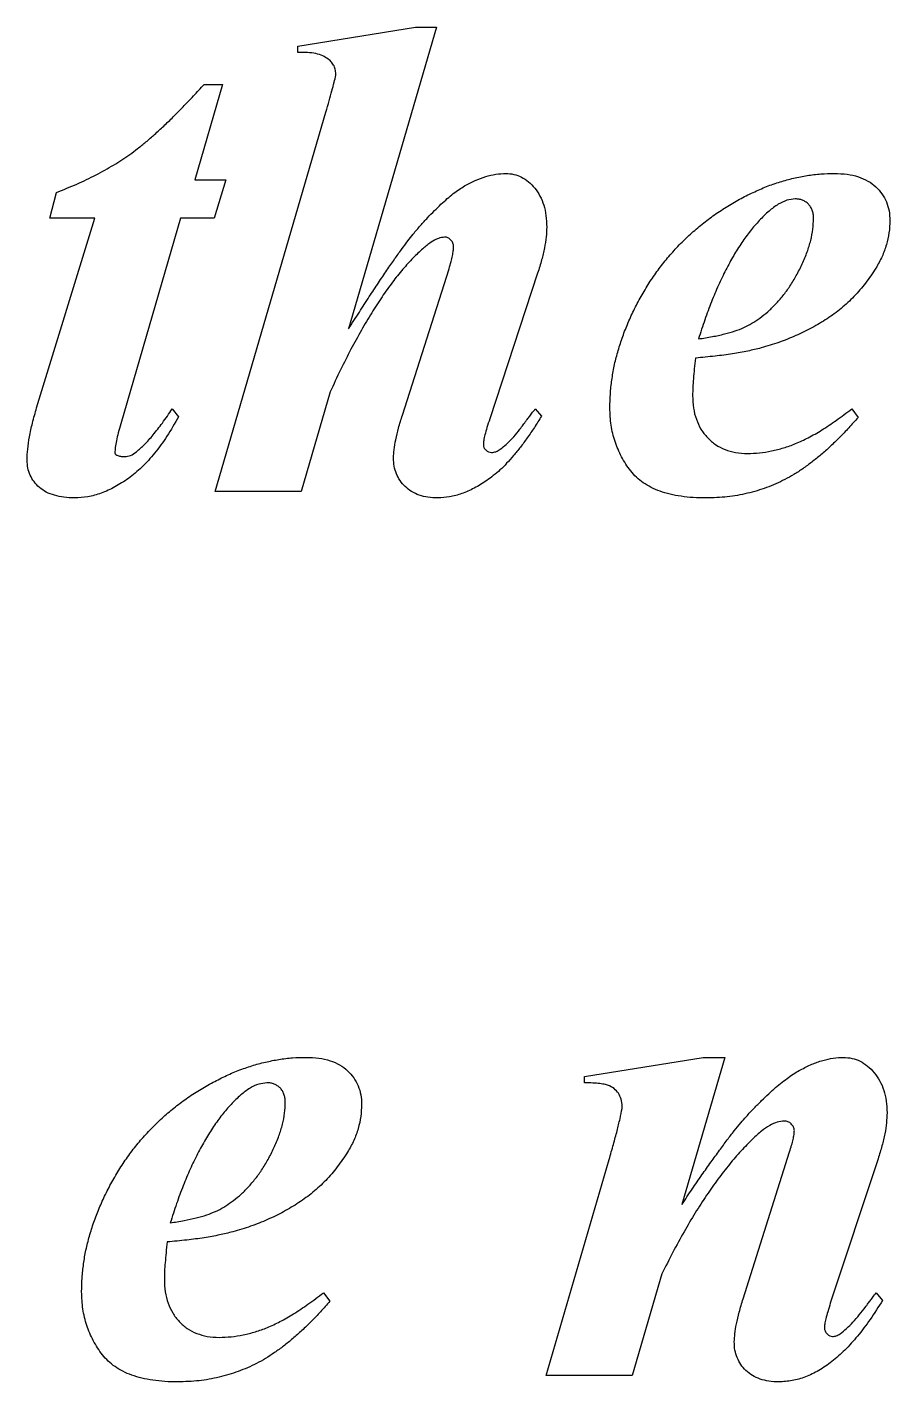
# Model space of a CAD drawing. Header units: inches. Extents: x -8.75 to 0, y -0.78 to 2.88.
# Drawn here: x -6.7024 to -6.42, y 1.5835 to 2.0271 of the extents above; entities that cross this region are included whole.
import ezdxf

# ---------------------------------------------------------------- set-up
doc = ezdxf.new("R2010")
doc.units = ezdxf.units.IN
doc.header["$MEASUREMENT"] = 0

msp = doc.modelspace()

# ---------------------------------------------------------------- linework, layer by layer
at = {"color": 7, "linetype": 'Continuous', "lineweight": 25}
for p, q in [((-6.61373, 2.02083), (-6.57529, 2.02708)), ((-6.56835, 2.02708), (-6.59716, 1.92829)), ((-6.57529, 2.02708), (-6.56835, 2.02708)), ((-6.61373, 2.01875), (-6.61373, 2.02083)), ((-6.6384, 2.00833), (-6.64752, 1.97708)), ((-6.64449, 2.00833), (-6.6384, 2.00833)), ((-6.64081, 1.875), (-6.60458, 1.99928)), ((-6.64752, 1.97708), (-6.63733, 1.97708)), ((-6.63733, 1.97708), (-6.64117, 1.96458)), ((-6.69498, 1.96458), (-6.69283, 1.97295)), ((-6.69928, 1.90244), (-6.68027, 1.96458)), ((-6.68027, 1.96458), (-6.69498, 1.96458)), ((-6.65221, 1.96458), (-6.67177, 1.8972)), ((-6.64117, 1.96458), (-6.65221, 1.96458)), ((-6.57952, 1.90007), (-6.56425, 1.94798)), ((-6.53528, 1.94652), (-6.55097, 1.89883)), ((-6.60318, 1.90765), (-6.61269, 1.875)), ((-6.65491, 1.90208), (-6.65283, 1.89954)), ((-6.53609, 1.90208), (-6.53401, 1.89971)), ((-6.43248, 1.90208), (-6.4304, 1.89932)), ((-6.61269, 1.875), (-6.64081, 1.875)), ((-6.51998, 1.68355), (-6.48105, 1.6898)), ((-6.47398, 1.6898), (-6.48811, 1.64159)), ((-6.48105, 1.6898), (-6.47398, 1.6898)), ((-6.51998, 1.68146), (-6.51998, 1.68355)), ((-6.46803, 1.61073), (-6.45283, 1.65884)), ((-6.53248, 1.58563), (-6.51187, 1.65637)), ((-6.42385, 1.65659), (-6.43948, 1.60933)), ((-6.49462, 1.6189), (-6.50432, 1.58563)), ((-6.6054, 1.61271), (-6.60331, 1.60995)), ((-6.42447, 1.61271), (-6.42239, 1.61024)), ((-6.50432, 1.58563), (-6.53248, 1.58563))]:
    msp.add_line(p, q, dxfattribs=at)
for points, knots in [([(-6.6038, 2.0166), (-6.60439, 2.01699), (-6.60566, 2.01782), (-6.60801, 2.01848), (-6.61073, 2.01883), (-6.61269, 2.01878), (-6.61373, 2.01875)], [0, 0, 0, 0, 0.204337, 0.435005, 0.69821, 1, 1, 1, 1]), ([(-6.60133, 2.01133), (-6.60136, 2.01186), (-6.60142, 2.0129), (-6.60187, 2.01436), (-6.60269, 2.01562), (-6.60343, 2.01627), (-6.6038, 2.0166)], [0, 0, 0, 0, 0.265526, 0.514444, 0.752194, 1, 1, 1, 1]), ([(-6.60458, 1.99928), (-6.60422, 2.00052), (-6.60353, 2.00283), (-6.60269, 2.00609), (-6.6019, 2.00885), (-6.60151, 2.01056), (-6.60133, 2.01133)], [0, 0, 0, 0, 0.309608, 0.579825, 0.809543, 1, 1, 1, 1]), ([(-6.69283, 1.97295), (-6.69057, 1.97384), (-6.68617, 1.97559), (-6.67991, 1.9786), (-6.67413, 1.98182), (-6.66962, 1.98474), (-6.66615, 1.98735), (-6.66341, 1.98951), (-6.66059, 1.99202), (-6.6576, 1.99473), (-6.6545, 1.99774), (-6.65129, 2.00105), (-6.6479, 2.00457), (-6.64565, 2.00706), (-6.64449, 2.00833)], [0, 0, 0, 0, 0.120172, 0.234507, 0.343418, 0.447385, 0.500336, 0.558038, 0.620076, 0.686978, 0.757998, 0.833949, 0.914855, 1, 1, 1, 1]), ([(-6.57604, 1.95931), (-6.57524, 1.96025), (-6.57369, 1.96206), (-6.57139, 1.96464), (-6.56913, 1.96695), (-6.56699, 1.96904), (-6.56493, 1.9709), (-6.56296, 1.97253), (-6.56107, 1.9739), (-6.55871, 1.97541), (-6.55582, 1.97688), (-6.55239, 1.97821), (-6.549, 1.979), (-6.54676, 1.97911), (-6.54566, 1.97917)], [0, 0, 0, 0, 0.098594, 0.190898, 0.276935, 0.356828, 0.430658, 0.499201, 0.561431, 0.618084, 0.722633, 0.821089, 0.911954, 1, 1, 1, 1]), ([(-6.54566, 1.97917), (-6.54478, 1.97912), (-6.54302, 1.97902), (-6.5405, 1.97802), (-6.53819, 1.9765), (-6.53614, 1.97439), (-6.53443, 1.9718), (-6.53316, 1.96876), (-6.53247, 1.96531), (-6.53237, 1.96288), (-6.53232, 1.96162)], [0, 0, 0, 0, 0.108195, 0.214475, 0.325674, 0.444897, 0.572296, 0.703214, 0.845636, 1, 1, 1, 1]), ([(-6.51165, 1.90241), (-6.51162, 1.90393), (-6.51156, 1.90698), (-6.51103, 1.91154), (-6.51028, 1.91612), (-6.50911, 1.92067), (-6.50769, 1.92525), (-6.50591, 1.9298), (-6.50387, 1.93438), (-6.50145, 1.9389), (-6.49881, 1.94334), (-6.49592, 1.94757), (-6.49277, 1.95157), (-6.48939, 1.95533), (-6.4858, 1.95891), (-6.48195, 1.96221), (-6.4779, 1.96533), (-6.47363, 1.96817), (-6.46924, 1.97071), (-6.46483, 1.97298), (-6.46041, 1.97491), (-6.45596, 1.97644), (-6.45153, 1.97765), (-6.44708, 1.97854), (-6.44263, 1.97908), (-6.43965, 1.97914), (-6.43818, 1.97917)], [0, 0, 0, 0, 0.0390819, 0.0783624, 0.1179891, 0.1582481, 0.1991886, 0.2410503, 0.2838796, 0.328057, 0.3726002, 0.4165523, 0.4598614, 0.5033248, 0.5465268, 0.5900403, 0.633619, 0.6778774, 0.7217551, 0.7640514, 0.805409, 0.8455518, 0.8848719, 0.9235535, 0.9620333, 1, 1, 1, 1]), ([(-6.43818, 1.97917), (-6.43676, 1.97913), (-6.43409, 1.97907), (-6.43038, 1.97819), (-6.42716, 1.97685), (-6.42456, 1.97488), (-6.42251, 1.97254), (-6.42101, 1.96987), (-6.42014, 1.96688), (-6.42004, 1.96481), (-6.41998, 1.96374)], [0, 0, 0, 0, 0.157556, 0.296643, 0.423401, 0.542675, 0.6567, 0.76879, 0.880952, 1, 1, 1, 1]), ([(-6.45097, 1.97083), (-6.45188, 1.97073), (-6.45384, 1.97051), (-6.45674, 1.96904), (-6.45978, 1.96679), (-6.46169, 1.96483), (-6.46272, 1.96377)], [0, 0, 0, 0, 0.195013, 0.416861, 0.68378, 1, 1, 1, 1]), ([(-6.44498, 1.96449), (-6.44499, 1.96496), (-6.44502, 1.96585), (-6.44537, 1.96711), (-6.44587, 1.96825), (-6.44665, 1.96916), (-6.44755, 1.96992), (-6.4486, 1.97045), (-6.44974, 1.97079), (-6.45056, 1.97082), (-6.45097, 1.97083)], [0, 0, 0, 0, 0.142801, 0.272978, 0.397465, 0.51751, 0.637554, 0.753126, 0.873718, 1, 1, 1, 1]), ([(-6.53232, 1.96162), (-6.53236, 1.96054), (-6.53245, 1.95826), (-6.53306, 1.95466), (-6.53396, 1.95069), (-6.53482, 1.94795), (-6.53528, 1.94652)], [0, 0, 0, 0, 0.209004, 0.443557, 0.70733, 1, 1, 1, 1]), ([(-6.48261, 1.925), (-6.4811, 1.92523), (-6.47825, 1.92567), (-6.47426, 1.92656), (-6.47079, 1.92749), (-6.46779, 1.92868), (-6.46506, 1.93008), (-6.46249, 1.93185), (-6.45989, 1.93389), (-6.45737, 1.93634), (-6.45493, 1.93913), (-6.45264, 1.94228), (-6.45053, 1.94576), (-6.44865, 1.94952), (-6.44704, 1.95337), (-6.44584, 1.95717), (-6.44512, 1.96087), (-6.44503, 1.9633), (-6.44498, 1.96449)], [0, 0, 0, 0, 0.0768649, 0.1450345, 0.205136, 0.2573111, 0.3070894, 0.3589899, 0.4141165, 0.4731512, 0.5354056, 0.6002247, 0.6685274, 0.7400153, 0.8114429, 0.8777062, 0.9404108, 1, 1, 1, 1]), ([(-6.46272, 1.96377), (-6.46372, 1.96265), (-6.46577, 1.96034), (-6.46854, 1.95647), (-6.47122, 1.95222), (-6.47374, 1.94755), (-6.47619, 1.94251), (-6.47845, 1.93704), (-6.48065, 1.93119), (-6.48195, 1.9271), (-6.48261, 1.925)], [0, 0, 0, 0, 0.102496, 0.210714, 0.32463, 0.445355, 0.572975, 0.707181, 0.84953, 1, 1, 1, 1]), ([(-6.41998, 1.96374), (-6.42004, 1.96241), (-6.42016, 1.95975), (-6.42105, 1.95579), (-6.42247, 1.95188), (-6.42386, 1.94943), (-6.42457, 1.94818)], [0, 0, 0, 0, 0.242528, 0.485953, 0.737487, 1, 1, 1, 1]), ([(-6.59716, 1.92829), (-6.59599, 1.93012), (-6.59374, 1.93364), (-6.5905, 1.9387), (-6.58745, 1.94325), (-6.58471, 1.94738), (-6.58221, 1.95104), (-6.57991, 1.95419), (-6.57792, 1.95693), (-6.57663, 1.95856), (-6.57604, 1.95931)], [0, 0, 0, 0, 0.173877, 0.333793, 0.479504, 0.611991, 0.729823, 0.833527, 0.924039, 1, 1, 1, 1]), ([(-6.56572, 1.95833), (-6.56641, 1.95823), (-6.56801, 1.95799), (-6.57044, 1.95655), (-6.57316, 1.95436), (-6.57501, 1.95254), (-6.57604, 1.95153)], [0, 0, 0, 0, 0.166187, 0.382288, 0.65827, 1, 1, 1, 1]), ([(-6.56279, 1.95518), (-6.56283, 1.95558), (-6.56291, 1.9564), (-6.56367, 1.95737), (-6.56456, 1.95821), (-6.56534, 1.95829), (-6.56572, 1.95833)], [0, 0, 0, 0, 0.253161, 0.511631, 0.767134, 1, 1, 1, 1]), ([(-6.56425, 1.94798), (-6.56403, 1.94875), (-6.56362, 1.95016), (-6.56315, 1.95212), (-6.56287, 1.95376), (-6.56281, 1.95474), (-6.56279, 1.95518)], [0, 0, 0, 0, 0.326208, 0.598677, 0.822608, 1, 1, 1, 1]), ([(-6.57604, 1.95153), (-6.57718, 1.9503), (-6.57955, 1.94774), (-6.58293, 1.94346), (-6.58634, 1.93873), (-6.58972, 1.93346), (-6.5931, 1.92773), (-6.59648, 1.92149), (-6.59991, 1.91477), (-6.60207, 1.91007), (-6.60318, 1.90765)], [0, 0, 0, 0, 0.097381, 0.201941, 0.314889, 0.435268, 0.563663, 0.700252, 0.84603, 1, 1, 1, 1]), ([(-6.42457, 1.94818), (-6.42566, 1.94652), (-6.42782, 1.94326), (-6.43165, 1.93884), (-6.43585, 1.9349), (-6.44052, 1.93153), (-6.44549, 1.92855), (-6.45078, 1.92601), (-6.45632, 1.92375), (-6.46018, 1.92261), (-6.46214, 1.92204)], [0, 0, 0, 0, 0.126688, 0.250228, 0.372514, 0.49468, 0.617641, 0.742739, 0.869822, 1, 1, 1, 1]), ([(-6.46214, 1.92204), (-6.46358, 1.92169), (-6.46667, 1.92094), (-6.4717, 1.92004), (-6.47741, 1.91931), (-6.48146, 1.91894), (-6.48359, 1.91875)], [0, 0, 0, 0, 0.20459, 0.439082, 0.704993, 1, 1, 1, 1]), ([(-6.48359, 1.91875), (-6.48374, 1.91757), (-6.48402, 1.91531), (-6.4843, 1.91207), (-6.48452, 1.90915), (-6.48455, 1.90731), (-6.48456, 1.90645)], [0, 0, 0, 0, 0.289329, 0.553966, 0.789077, 1, 1, 1, 1]), ([(-6.48456, 1.90645), (-6.48452, 1.90508), (-6.48443, 1.90245), (-6.48345, 1.89874), (-6.48196, 1.89541), (-6.47977, 1.89262), (-6.47713, 1.89027), (-6.47396, 1.88869), (-6.47041, 1.88766), (-6.4679, 1.88755), (-6.46659, 1.8875)], [0, 0, 0, 0, 0.138619, 0.267658, 0.388404, 0.508312, 0.626725, 0.744958, 0.866809, 1, 1, 1, 1]), ([(-6.7024, 1.88532), (-6.70236, 1.88651), (-6.70227, 1.88907), (-6.70163, 1.89312), (-6.70066, 1.89765), (-6.69975, 1.90079), (-6.69928, 1.90244)], [0, 0, 0, 0, 0.205405, 0.439032, 0.704171, 1, 1, 1, 1]), ([(-6.65283, 1.89954), (-6.65405, 1.89738), (-6.65641, 1.89323), (-6.66045, 1.88769), (-6.66465, 1.88302), (-6.66906, 1.87932), (-6.67356, 1.8765), (-6.67801, 1.87444), (-6.68246, 1.87315), (-6.68545, 1.87299), (-6.68691, 1.87292)], [0, 0, 0, 0, 0.164549, 0.315664, 0.452911, 0.579345, 0.695512, 0.802853, 0.903381, 1, 1, 1, 1]), ([(-6.66663, 1.88805), (-6.66573, 1.88883), (-6.66376, 1.89052), (-6.66099, 1.89374), (-6.65794, 1.89762), (-6.65596, 1.90053), (-6.65491, 1.90208)], [0, 0, 0, 0, 0.1935158, 0.4247589, 0.6927919, 1, 1, 1, 1]), ([(-6.58248, 1.886), (-6.58243, 1.88692), (-6.58233, 1.88893), (-6.58172, 1.89219), (-6.58082, 1.89598), (-6.57997, 1.89864), (-6.57952, 1.90007)], [0, 0, 0, 0, 0.190139, 0.4191589, 0.6885863, 1, 1, 1, 1]), ([(-6.53401, 1.89971), (-6.53478, 1.89848), (-6.53628, 1.89609), (-6.5386, 1.8927), (-6.54086, 1.88961), (-6.54313, 1.88682), (-6.54535, 1.88433), (-6.54753, 1.88211), (-6.54973, 1.88027), (-6.55248, 1.87817), (-6.55592, 1.87612), (-6.56001, 1.87429), (-6.56402, 1.87314), (-6.56667, 1.87299), (-6.56796, 1.87292)], [0, 0, 0, 0, 0.096691, 0.187562, 0.272718, 0.351723, 0.426334, 0.494711, 0.55819, 0.616931, 0.724725, 0.823275, 0.914478, 1, 1, 1, 1]), ([(-6.55097, 1.89883), (-6.55128, 1.89788), (-6.55185, 1.89614), (-6.55249, 1.89378), (-6.55294, 1.89194), (-6.55302, 1.89088), (-6.55305, 1.89043)], [0, 0, 0, 0, 0.346514, 0.630526, 0.845425, 1, 1, 1, 1]), ([(-6.53951, 1.89756), (-6.53931, 1.89784), (-6.53885, 1.89848), (-6.53807, 1.8995), (-6.53714, 1.90073), (-6.53646, 1.90161), (-6.53609, 1.90208)], [0, 0, 0, 0, 0.18485, 0.41446, 0.680809, 1, 1, 1, 1]), ([(-6.4801, 1.87292), (-6.48154, 1.87294), (-6.48429, 1.87297), (-6.48825, 1.87341), (-6.49188, 1.87407), (-6.49517, 1.87505), (-6.49811, 1.87631), (-6.50071, 1.87784), (-6.50297, 1.87965), (-6.50545, 1.88245), (-6.50793, 1.88633), (-6.51006, 1.89139), (-6.51143, 1.89678), (-6.51157, 1.90051), (-6.51165, 1.90241)], [0, 0, 0, 0, 0.087244, 0.167641, 0.242272, 0.311244, 0.376044, 0.436772, 0.49455, 0.55161, 0.663388, 0.773209, 0.884729, 1, 1, 1, 1]), ([(-6.4304, 1.89932), (-6.43141, 1.89816), (-6.43339, 1.89589), (-6.43645, 1.89271), (-6.43948, 1.88977), (-6.44247, 1.88709), (-6.44547, 1.88468), (-6.44844, 1.88253), (-6.45136, 1.88058), (-6.45527, 1.87843), (-6.4603, 1.8762), (-6.46663, 1.87432), (-6.47327, 1.87314), (-6.4778, 1.87299), (-6.4801, 1.87292)], [0, 0, 0, 0, 0.0791, 0.154916, 0.227172, 0.295979, 0.361898, 0.424661, 0.484745, 0.542227, 0.654471, 0.766987, 0.881447, 1, 1, 1, 1]), ([(-6.46659, 1.8875), (-6.46528, 1.88754), (-6.46263, 1.88761), (-6.45868, 1.88826), (-6.45472, 1.88928), (-6.4507, 1.8907), (-6.44653, 1.89268), (-6.44209, 1.89522), (-6.43736, 1.89842), (-6.43416, 1.90082), (-6.43248, 1.90208)], [0, 0, 0, 0, 0.10426, 0.209667, 0.317162, 0.427674, 0.547407, 0.683078, 0.833212, 1, 1, 1, 1]), ([(-6.67177, 1.8972), (-6.67205, 1.89622), (-6.67257, 1.89438), (-6.67316, 1.89181), (-6.67356, 1.88962), (-6.67363, 1.88827), (-6.67366, 1.88766)], [0, 0, 0, 0, 0.315165, 0.585756, 0.812505, 1, 1, 1, 1]), ([(-6.54752, 1.8889), (-6.54687, 1.88941), (-6.54549, 1.89049), (-6.54351, 1.89247), (-6.5415, 1.89486), (-6.5402, 1.89663), (-6.53951, 1.89756)], [0, 0, 0, 0, 0.20907, 0.444263, 0.707529, 1, 1, 1, 1]), ([(-6.55305, 1.89043), (-6.55302, 1.8901), (-6.55294, 1.88942), (-6.55226, 1.88859), (-6.55139, 1.88795), (-6.55069, 1.88786), (-6.55035, 1.88783)], [0, 0, 0, 0, 0.23457, 0.489642, 0.757668, 1, 1, 1, 1]), ([(-6.68691, 1.87292), (-6.68807, 1.87296), (-6.69028, 1.87303), (-6.69339, 1.87369), (-6.69612, 1.87475), (-6.6984, 1.87629), (-6.70017, 1.87821), (-6.70148, 1.88036), (-6.70226, 1.88277), (-6.70235, 1.88446), (-6.7024, 1.88532)], [0, 0, 0, 0, 0.156482, 0.296729, 0.42572, 0.547555, 0.663201, 0.773821, 0.884124, 1, 1, 1, 1]), ([(-6.67366, 1.88766), (-6.67359, 1.8875), (-6.6734, 1.88708), (-6.67258, 1.88676), (-6.6716, 1.88652), (-6.67085, 1.88648), (-6.67047, 1.88646)], [0, 0, 0, 0, 0.146229, 0.373492, 0.681429, 1, 1, 1, 1]), ([(-6.67047, 1.88646), (-6.66982, 1.88654), (-6.6684, 1.88672), (-6.66725, 1.88758), (-6.66663, 1.88805)], [0, 0, 0, 0, 0.456588, 1, 1, 1, 1]), ([(-6.56796, 1.87292), (-6.56904, 1.87295), (-6.57111, 1.87302), (-6.57401, 1.87375), (-6.57656, 1.87493), (-6.57868, 1.87658), (-6.5804, 1.87856), (-6.58158, 1.88086), (-6.58238, 1.88335), (-6.58244, 1.88511), (-6.58248, 1.886)], [0, 0, 0, 0, 0.147064, 0.281475, 0.406087, 0.527604, 0.646379, 0.76039, 0.878051, 1, 1, 1, 1]), ([(-6.55035, 1.88783), (-6.54986, 1.88788), (-6.54882, 1.88798), (-6.54797, 1.88858), (-6.54752, 1.8889)], [0, 0, 0, 0, 0.473439, 1, 1, 1, 1]), ([(-6.68456, 1.61304), (-6.68453, 1.61456), (-6.68447, 1.61761), (-6.68395, 1.62217), (-6.68319, 1.62675), (-6.68202, 1.6313), (-6.6806, 1.63588), (-6.67882, 1.64043), (-6.67678, 1.64501), (-6.67437, 1.64953), (-6.67173, 1.65397), (-6.66884, 1.6582), (-6.66569, 1.6622), (-6.66231, 1.66596), (-6.65872, 1.66954), (-6.65487, 1.67284), (-6.65082, 1.67596), (-6.64655, 1.6788), (-6.64216, 1.68134), (-6.63774, 1.68361), (-6.63333, 1.68554), (-6.62888, 1.68707), (-6.62444, 1.68828), (-6.62, 1.68917), (-6.61554, 1.68971), (-6.61257, 1.68977), (-6.61109, 1.6898)], [0, 0, 0, 0, 0.039082, 0.078362, 0.117989, 0.158248, 0.199189, 0.24105, 0.28388, 0.328057, 0.3726, 0.416552, 0.459861, 0.503325, 0.546527, 0.59004, 0.633619, 0.677877, 0.721755, 0.764051, 0.805409, 0.845552, 0.884872, 0.923553, 0.962033, 1, 1, 1, 1]), ([(-6.61109, 1.6898), (-6.60968, 1.68976), (-6.60701, 1.68969), (-6.60329, 1.68882), (-6.60008, 1.68748), (-6.59748, 1.68551), (-6.59542, 1.68317), (-6.59393, 1.6805), (-6.59306, 1.67751), (-6.59295, 1.67544), (-6.5929, 1.67437)], [0, 0, 0, 0, 0.157556, 0.296643, 0.423401, 0.542675, 0.6567, 0.76879, 0.880952, 1, 1, 1, 1]), ([(-6.46695, 1.67046), (-6.46611, 1.67137), (-6.46448, 1.67312), (-6.46204, 1.67559), (-6.45969, 1.67784), (-6.45745, 1.67987), (-6.45527, 1.68166), (-6.45318, 1.68322), (-6.45121, 1.68462), (-6.44867, 1.68604), (-6.44566, 1.68755), (-6.44206, 1.68883), (-6.43858, 1.68963), (-6.43629, 1.68974), (-6.43518, 1.6898)], [0, 0, 0, 0, 0.0969218, 0.1877818, 0.2726419, 0.3515781, 0.4253408, 0.4934164, 0.556438, 0.6143835, 0.7213252, 0.8206381, 0.9129371, 1, 1, 1, 1]), ([(-6.43518, 1.6898), (-6.43423, 1.68973), (-6.43234, 1.68961), (-6.42964, 1.68861), (-6.42717, 1.687), (-6.42502, 1.68477), (-6.4232, 1.68208), (-6.42183, 1.67895), (-6.42106, 1.67542), (-6.42097, 1.67295), (-6.42092, 1.67167)], [0, 0, 0, 0, 0.11115, 0.220348, 0.332299, 0.453462, 0.580543, 0.710706, 0.849887, 1, 1, 1, 1]), ([(-6.62389, 1.68146), (-6.6248, 1.68136), (-6.62675, 1.68114), (-6.62966, 1.67967), (-6.63269, 1.67742), (-6.6346, 1.67546), (-6.63564, 1.6744)], [0, 0, 0, 0, 0.195013, 0.416861, 0.68378, 1, 1, 1, 1]), ([(-6.6179, 1.67512), (-6.61791, 1.67558), (-6.61793, 1.67648), (-6.61829, 1.67774), (-6.61878, 1.67888), (-6.61957, 1.67979), (-6.62046, 1.68055), (-6.62151, 1.68108), (-6.62266, 1.68142), (-6.62347, 1.68145), (-6.62389, 1.68146)], [0, 0, 0, 0, 0.142801, 0.272978, 0.397465, 0.51751, 0.637554, 0.753126, 0.873718, 1, 1, 1, 1]), ([(-6.50761, 1.6731), (-6.50764, 1.67393), (-6.50769, 1.67548), (-6.50848, 1.67761), (-6.50981, 1.67935), (-6.51147, 1.68037), (-6.51321, 1.68096), (-6.51504, 1.68125), (-6.51735, 1.68144), (-6.51905, 1.68145), (-6.51998, 1.68146)], [0, 0, 0, 0, 0.143692, 0.268193, 0.387578, 0.517103, 0.59867, 0.70577, 0.838043, 1, 1, 1, 1]), ([(-6.65553, 1.63563), (-6.65402, 1.63586), (-6.65116, 1.6363), (-6.64718, 1.63719), (-6.64371, 1.63812), (-6.64071, 1.63931), (-6.63798, 1.64071), (-6.6354, 1.64248), (-6.63281, 1.64452), (-6.63028, 1.64697), (-6.62785, 1.64976), (-6.62556, 1.65291), (-6.62345, 1.65639), (-6.62156, 1.66015), (-6.61996, 1.664), (-6.61875, 1.6678), (-6.61804, 1.6715), (-6.61794, 1.67393), (-6.6179, 1.67512)], [0, 0, 0, 0, 0.0768649, 0.1450345, 0.205136, 0.2573111, 0.3070894, 0.3589899, 0.4141165, 0.4731512, 0.5354056, 0.6002247, 0.6685274, 0.7400153, 0.8114429, 0.8777062, 0.9404108, 1, 1, 1, 1]), ([(-6.63564, 1.6744), (-6.63663, 1.67328), (-6.63868, 1.67097), (-6.64145, 1.6671), (-6.64414, 1.66285), (-6.64665, 1.65818), (-6.64911, 1.65314), (-6.65137, 1.64767), (-6.65357, 1.64182), (-6.65486, 1.63773), (-6.65553, 1.63563)], [0, 0, 0, 0, 0.102496, 0.210714, 0.32463, 0.445355, 0.572975, 0.707181, 0.84953, 1, 1, 1, 1]), ([(-6.5929, 1.67437), (-6.59296, 1.67304), (-6.59307, 1.67038), (-6.59397, 1.66642), (-6.59539, 1.66251), (-6.59678, 1.66006), (-6.59749, 1.65881)], [0, 0, 0, 0, 0.242528, 0.485953, 0.737487, 1, 1, 1, 1]), ([(-6.51187, 1.65637), (-6.51141, 1.65801), (-6.51051, 1.66114), (-6.5093, 1.66557), (-6.50834, 1.6695), (-6.50784, 1.67196), (-6.50761, 1.6731)], [0, 0, 0, 0, 0.297706, 0.565151, 0.797817, 1, 1, 1, 1]), ([(-6.48811, 1.64159), (-6.48697, 1.64328), (-6.48479, 1.64654), (-6.4816, 1.6512), (-6.47861, 1.65543), (-6.47583, 1.65923), (-6.47335, 1.66267), (-6.47102, 1.66564), (-6.46893, 1.6682), (-6.46757, 1.66975), (-6.46695, 1.67046)], [0, 0, 0, 0, 0.170885, 0.328423, 0.473151, 0.60457, 0.722896, 0.827784, 0.920751, 1, 1, 1, 1]), ([(-6.45462, 1.66896), (-6.45536, 1.66888), (-6.45702, 1.66871), (-6.4595, 1.66746), (-6.46219, 1.66561), (-6.46393, 1.66399), (-6.46487, 1.6631)], [0, 0, 0, 0, 0.18595, 0.410703, 0.678753, 1, 1, 1, 1]), ([(-6.45126, 1.66581), (-6.45131, 1.66621), (-6.45142, 1.66704), (-6.45225, 1.66803), (-6.4533, 1.66885), (-6.45418, 1.66893), (-6.45462, 1.66896)], [0, 0, 0, 0, 0.237424, 0.485936, 0.744903, 1, 1, 1, 1]), ([(-6.42092, 1.67167), (-6.42097, 1.67058), (-6.42107, 1.66828), (-6.4216, 1.66465), (-6.42258, 1.66072), (-6.42342, 1.65801), (-6.42385, 1.65659)], [0, 0, 0, 0, 0.2116017, 0.4484812, 0.7112975, 1, 1, 1, 1]), ([(-6.45283, 1.65884), (-6.45259, 1.65958), (-6.45216, 1.66093), (-6.45166, 1.66283), (-6.45134, 1.66442), (-6.45129, 1.66538), (-6.45126, 1.66581)], [0, 0, 0, 0, 0.323477, 0.5957725, 0.8222132, 1, 1, 1, 1]), ([(-6.46487, 1.6631), (-6.46617, 1.66181), (-6.46884, 1.65915), (-6.47259, 1.6547), (-6.47637, 1.64987), (-6.48008, 1.64456), (-6.48379, 1.6388), (-6.48745, 1.63258), (-6.49112, 1.62593), (-6.49343, 1.62128), (-6.49462, 1.6189)], [0, 0, 0, 0, 0.1027659, 0.2109917, 0.3258082, 0.4462553, 0.5742688, 0.709207, 0.8507118, 1, 1, 1, 1]), ([(-6.59749, 1.65881), (-6.59858, 1.65715), (-6.60074, 1.65389), (-6.60456, 1.64947), (-6.60877, 1.64553), (-6.61344, 1.64216), (-6.61841, 1.63918), (-6.62369, 1.63664), (-6.62924, 1.63438), (-6.6331, 1.63324), (-6.63505, 1.63267)], [0, 0, 0, 0, 0.126688, 0.250228, 0.372514, 0.49468, 0.617641, 0.742739, 0.869822, 1, 1, 1, 1]), ([(-6.63505, 1.63267), (-6.63649, 1.63232), (-6.63958, 1.63157), (-6.64461, 1.63067), (-6.65033, 1.62994), (-6.65438, 1.62957), (-6.6565, 1.62938)], [0, 0, 0, 0, 0.20459, 0.439082, 0.704993, 1, 1, 1, 1]), ([(-6.6565, 1.62938), (-6.65665, 1.6282), (-6.65694, 1.62594), (-6.65721, 1.6227), (-6.65744, 1.61978), (-6.65747, 1.61794), (-6.65748, 1.61708)], [0, 0, 0, 0, 0.289329, 0.553966, 0.789077, 1, 1, 1, 1]), ([(-6.65748, 1.61708), (-6.65744, 1.61571), (-6.65735, 1.61308), (-6.65636, 1.60937), (-6.65487, 1.60604), (-6.65268, 1.60325), (-6.65005, 1.6009), (-6.64687, 1.59932), (-6.64333, 1.59829), (-6.64082, 1.59818), (-6.63951, 1.59813)], [0, 0, 0, 0, 0.138619, 0.267658, 0.388404, 0.508312, 0.626725, 0.744958, 0.866809, 1, 1, 1, 1]), ([(-6.65302, 1.58355), (-6.65445, 1.58357), (-6.65721, 1.5836), (-6.66117, 1.58404), (-6.66479, 1.5847), (-6.66808, 1.58568), (-6.67102, 1.58694), (-6.67362, 1.58847), (-6.67589, 1.59028), (-6.67837, 1.59308), (-6.68085, 1.59696), (-6.68298, 1.60202), (-6.68434, 1.60741), (-6.68449, 1.61114), (-6.68456, 1.61304)], [0, 0, 0, 0, 0.087244, 0.167641, 0.242272, 0.311244, 0.376044, 0.436772, 0.49455, 0.55161, 0.663388, 0.773209, 0.884729, 1, 1, 1, 1]), ([(-6.63951, 1.59813), (-6.6382, 1.59817), (-6.63555, 1.59824), (-6.63159, 1.59889), (-6.62764, 1.59991), (-6.62362, 1.60133), (-6.61945, 1.60331), (-6.615, 1.60585), (-6.61028, 1.60905), (-6.60708, 1.61145), (-6.6054, 1.61271)], [0, 0, 0, 0, 0.10426, 0.209667, 0.317162, 0.427674, 0.547407, 0.683078, 0.833212, 1, 1, 1, 1]), ([(-6.47092, 1.59663), (-6.47087, 1.59751), (-6.47076, 1.59949), (-6.47021, 1.60274), (-6.46927, 1.60655), (-6.46846, 1.60927), (-6.46803, 1.61073)], [0, 0, 0, 0, 0.183214, 0.411654, 0.683026, 1, 1, 1, 1]), ([(-6.42239, 1.61024), (-6.42371, 1.60813), (-6.42625, 1.6041), (-6.43039, 1.59866), (-6.43455, 1.59401), (-6.4388, 1.59024), (-6.44308, 1.58724), (-6.44746, 1.58512), (-6.45191, 1.58381), (-6.45492, 1.58363), (-6.45641, 1.58355)], [0, 0, 0, 0, 0.165262, 0.316603, 0.45397, 0.57917, 0.693818, 0.800285, 0.901451, 1, 1, 1, 1]), ([(-6.42789, 1.60819), (-6.42769, 1.60847), (-6.42722, 1.60911), (-6.42645, 1.61013), (-6.42552, 1.61136), (-6.42484, 1.61224), (-6.42447, 1.61271)], [0, 0, 0, 0, 0.18485, 0.41446, 0.680809, 1, 1, 1, 1]), ([(-6.60331, 1.60995), (-6.60432, 1.60879), (-6.6063, 1.60652), (-6.60937, 1.60334), (-6.61239, 1.6004), (-6.61539, 1.59772), (-6.61838, 1.59531), (-6.62136, 1.59316), (-6.62427, 1.59121), (-6.62819, 1.58906), (-6.63322, 1.58683), (-6.63955, 1.58495), (-6.64618, 1.58377), (-6.65072, 1.58362), (-6.65302, 1.58355)], [0, 0, 0, 0, 0.0791, 0.154916, 0.227172, 0.295979, 0.361898, 0.424661, 0.484745, 0.542227, 0.654471, 0.766987, 0.881447, 1, 1, 1, 1]), ([(-6.43948, 1.60933), (-6.43977, 1.60838), (-6.44028, 1.60669), (-6.44092, 1.60441), (-6.44131, 1.60266), (-6.4414, 1.60166), (-6.44143, 1.60125)], [0, 0, 0, 0, 0.355168, 0.638877, 0.854433, 1, 1, 1, 1]), ([(-6.43626, 1.59927), (-6.43555, 1.59984), (-6.43408, 1.60104), (-6.43202, 1.60315), (-6.42992, 1.60553), (-6.42859, 1.60728), (-6.42789, 1.60819)], [0, 0, 0, 0, 0.2222616, 0.4624979, 0.72018, 1, 1, 1, 1]), ([(-6.44143, 1.60125), (-6.44138, 1.6009), (-6.44128, 1.60016), (-6.4406, 1.59924), (-6.43973, 1.59856), (-6.43904, 1.59844), (-6.43873, 1.59839)], [0, 0, 0, 0, 0.249564, 0.517955, 0.78011, 1, 1, 1, 1]), ([(-6.43873, 1.59839), (-6.43832, 1.59844), (-6.43743, 1.59855), (-6.43667, 1.59902), (-6.43626, 1.59927)], [0, 0, 0, 0, 0.462123, 1, 1, 1, 1]), ([(-6.45641, 1.58355), (-6.45749, 1.58358), (-6.45954, 1.58365), (-6.46244, 1.5844), (-6.46499, 1.58555), (-6.46713, 1.58721), (-6.46884, 1.58919), (-6.47002, 1.59149), (-6.47082, 1.59398), (-6.47089, 1.59574), (-6.47092, 1.59663)], [0, 0, 0, 0, 0.147078, 0.280065, 0.40603, 0.527558, 0.646344, 0.760367, 0.878039, 1, 1, 1, 1])]:
    msp.add_open_spline(points, degree=3, knots=knots, dxfattribs=at)

doc.saveas('drawing.dxf')
